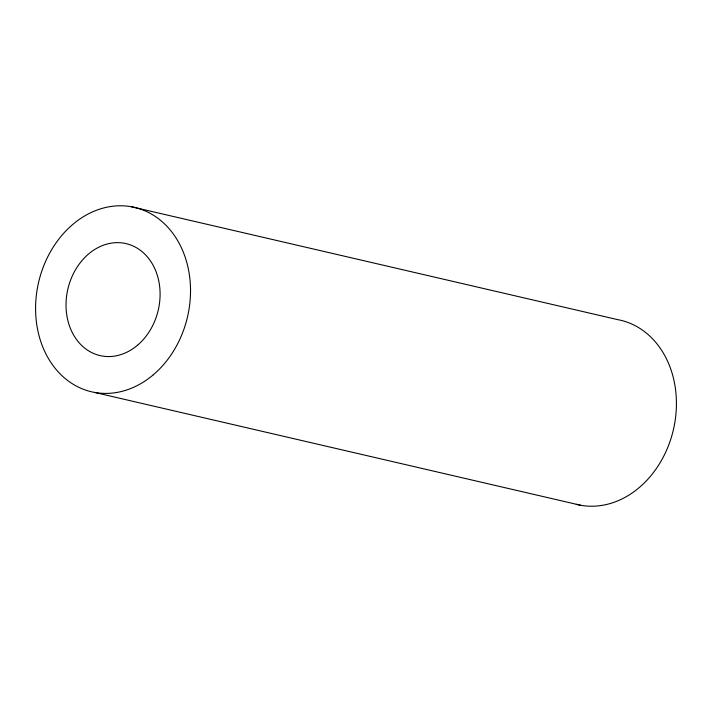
<?xml version="1.0" encoding="UTF-8"?>
<svg xmlns="http://www.w3.org/2000/svg" width="712" height="712" viewBox="0 0 712 712"><rect width="100%" height="100%" fill="white"/><g stroke="black" fill="none" stroke-linecap="round" stroke-linejoin="round"><path stroke-width="1.07" d="M131.409 206.747L617.313 319.555A94.669 76.433 -76.9 0 1 673.65 428.597A94.669 76.433 -76.9 0 1 576.266 504.318M94.687 392.445L580.591 505.253M153.285 374.806A94.669 76.433 -76.9 0 0 150.259 213.404A94.669 76.433 -76.9 0 0 35.6 310.574A94.669 76.433 -76.9 0 0 153.285 374.806M137.478 345.258A57.476 46.405 -76.9 0 0 135.645 247.269A57.476 46.405 -76.9 0 0 66.029 306.258A57.476 46.405 -76.9 0 0 137.478 345.258"/></g></svg>
